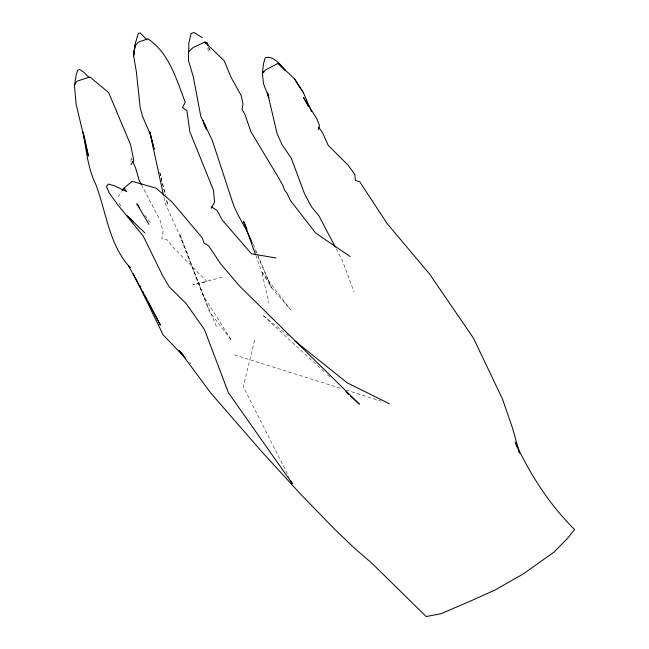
<?xml version="1.0" encoding="UTF-8"?>
<svg xmlns="http://www.w3.org/2000/svg" width="649" height="649" viewBox="0 0 649 649"><rect width="100%" height="100%" fill="white"/><g stroke="black" fill="none" stroke-linecap="round" stroke-linejoin="round"><path stroke-width="0.49" stroke-dasharray="3.25 2.43" d="M131.009 161.82L131.009 157.172L132.12 159.841M254.538 340.401L243.334 386.747L289.154 477.331M117.891 196.996L121.704 191.414M209.043 47.604L210.162 50.362L208.305 51.758L207.42 44.951M222.08 277.269L192.712 284.887L207.274 281.796L173.867 248.161L166.931 239.635L161.763 238.718L163.118 231.798L160.043 220.149L141.993 185.874M234.338 354.833L342.315 388.8M346.168 390.025L380.793 401.058M288.367 335.687L262.447 314.935L324.338 371.926M327.323 374.668L331.055 378.107M189.622 362.296L190.944 363.805M119.116 203.51L121.395 206.658M144.978 215.168L150.235 222.469M208.053 47.028L210.162 50.362M336.287 248.892L342.404 260.541L354.094 292.074M255.471 250.903L256.274 252.753M257.88 256.436L271.533 287.767L290.557 309.589L261.652 271.769L255.844 255.544M216.458 326.569L203.47 295.839L178.199 231.847L165.154 203.129L163.889 197.207M253.256 244.316L257.142 253.556M257.531 254.481L271.533 287.767L261.652 271.769L269.059 303.156M159.832 172.715L165.365 195.171M166.566 200.046L167.767 204.93L166.566 200.006M159.808 172.447L165.357 195.089M230.906 339.476L209.432 311.65L179.627 233.924L203.47 295.839L230.906 339.476"/><path stroke-width="0.97" d="M252.258 243.537C247.277 228.432 236.78 215.979 232.091 200.817L212.247 140.241L200.817 116.528L193.321 76.939L188.47 60.584L188.851 43.012L191.09 33.602L193.905 32.45L202.107 37.528M211.136 208.297L214.592 202.172L213.464 190.23L189.865 131.82L186.912 110.565L182.491 107.588L185.273 102.372C176.487 79.616 169.3 53.096 147.915 38.81L138.261 42.217L135.122 45.771L133.621 55.822L134.822 45.089L138.261 33.407L140.119 32.872L146.925 39.792M83.883 134.919L88.434 156.117L76.144 104.278L74.408 85.441L76.29 74.546L77.734 70.165L79.819 69.508L83.526 72.063L89.164 77.604M135.122 45.771L133.491 55.108L136.379 71.812L140.2 107.775L142.65 116.617L150.649 135.041L154.024 148.816M318.221 129.816L319.446 125.411L316.769 118.653L303.529 97.537L308.259 106.371M74.408 85.441L76.866 81.279L89.911 76.947L108.667 92.645L130.579 144.711L133.767 160.254L131.001 164.611M122.247 190.611L123.878 188.226L132.12 181.355L156.141 188.186L172.293 202.301L202.31 237.964L203.964 243.042L208.597 245.752L220.49 263.608L238.986 285.471L359.384 404.197L350.436 395.955M188.713 51.669L193.232 47.458L204.873 42.031L207.169 43.012L208.297 45.763M264.086 71.877L262.358 72.793L263.47 83.599L268.8 97.748L267.55 92.815L277.066 133.653L282.185 144.93L291.352 158.275L304.308 193.232L311.406 206.723L318.87 215.728L335.338 247.099M279.662 63.618L278.121 63.391L266.147 69.589L262.358 72.793L263.526 63.659L265.141 57.858C273.132 54.743 280.92 65.46 285.528 70.717L278.121 63.391L294.313 78.618L303.635 93.14L311.439 111.523M275.987 257.969L251.496 253.808L222.307 220.149L217.001 210.341L211.347 206.869M389.457 403.816L347.28 382.861L294.654 340.725M350.225 256.574L315.617 233.007L290.525 200.63L286.842 193.029L284.66 190.4L282.956 185.663L279.046 178.524L250.952 131.836L244.941 114.443L242.012 109.397L243.002 103.994L241.168 95.46L231.052 77.328L224.221 60.86L204.873 42.031L205.936 43.702M133.069 221.066L127.212 215.914L145.035 233.015M345.966 391.834L348.951 394.584M185.387 358.029L163.15 334.916L133.491 273.846M183.659 355.514L179.027 350.241L211.16 393.489L260.979 450.795L299.197 492.632L334.892 529.479L355.133 548.794L371.796 563.137L426.19 616.55L441.069 613.694L470.298 601.152L494.895 590.071L523.191 573.984L553.986 552.112L567.477 538.394L574.592 529.535C549.46 504.557 529.827 474.265 515.168 442.115L517.375 447.729M123.878 188.226L126.742 191.666L114.313 185.744L108.253 184.073L106.452 186.628L109.186 192.85L117.672 204.727L143.121 235.887L162.785 275.93L169.259 286.899L186.198 303.643L204.492 329.627L228.399 392.677L292.326 483.61L290.963 480.917M139.73 207.867L136.809 203.81L148.986 224.416M318.756 127.172L322.504 132.696L328.143 145.238L348.107 165.171L354.873 174.532L355.319 180.39L359.724 181.752L387.055 223.467L429.711 274.227L473.486 338.17L502.577 399.289L512.45 427.942L519.679 453.294M303.635 93.14L294.313 78.618M141.531 184.997L139.21 180.6L135.844 168.756L132.867 161.625M139.608 285.227L140.533 286.996M142.845 291.433L143.77 293.202M144.686 294.979L146.999 299.408M147.923 301.185L160.392 325.117L128.348 265.425L130.214 267.639C108.991 244.965 106.339 211.915 95.646 184.056C87.688 167.864 86.341 149.635 83.048 132.145M247.034 229.519L243.529 221.204L255.495 254.595M518.113 449.595L519.216 452.402M204.508 123.399L206.479 129.07L204.54 125.857L203.088 120.398M149.951 132.461L163.467 195.235M149.732 131.715L154.056 149.286M207.169 43.012L207.42 44.951"/></g></svg>
